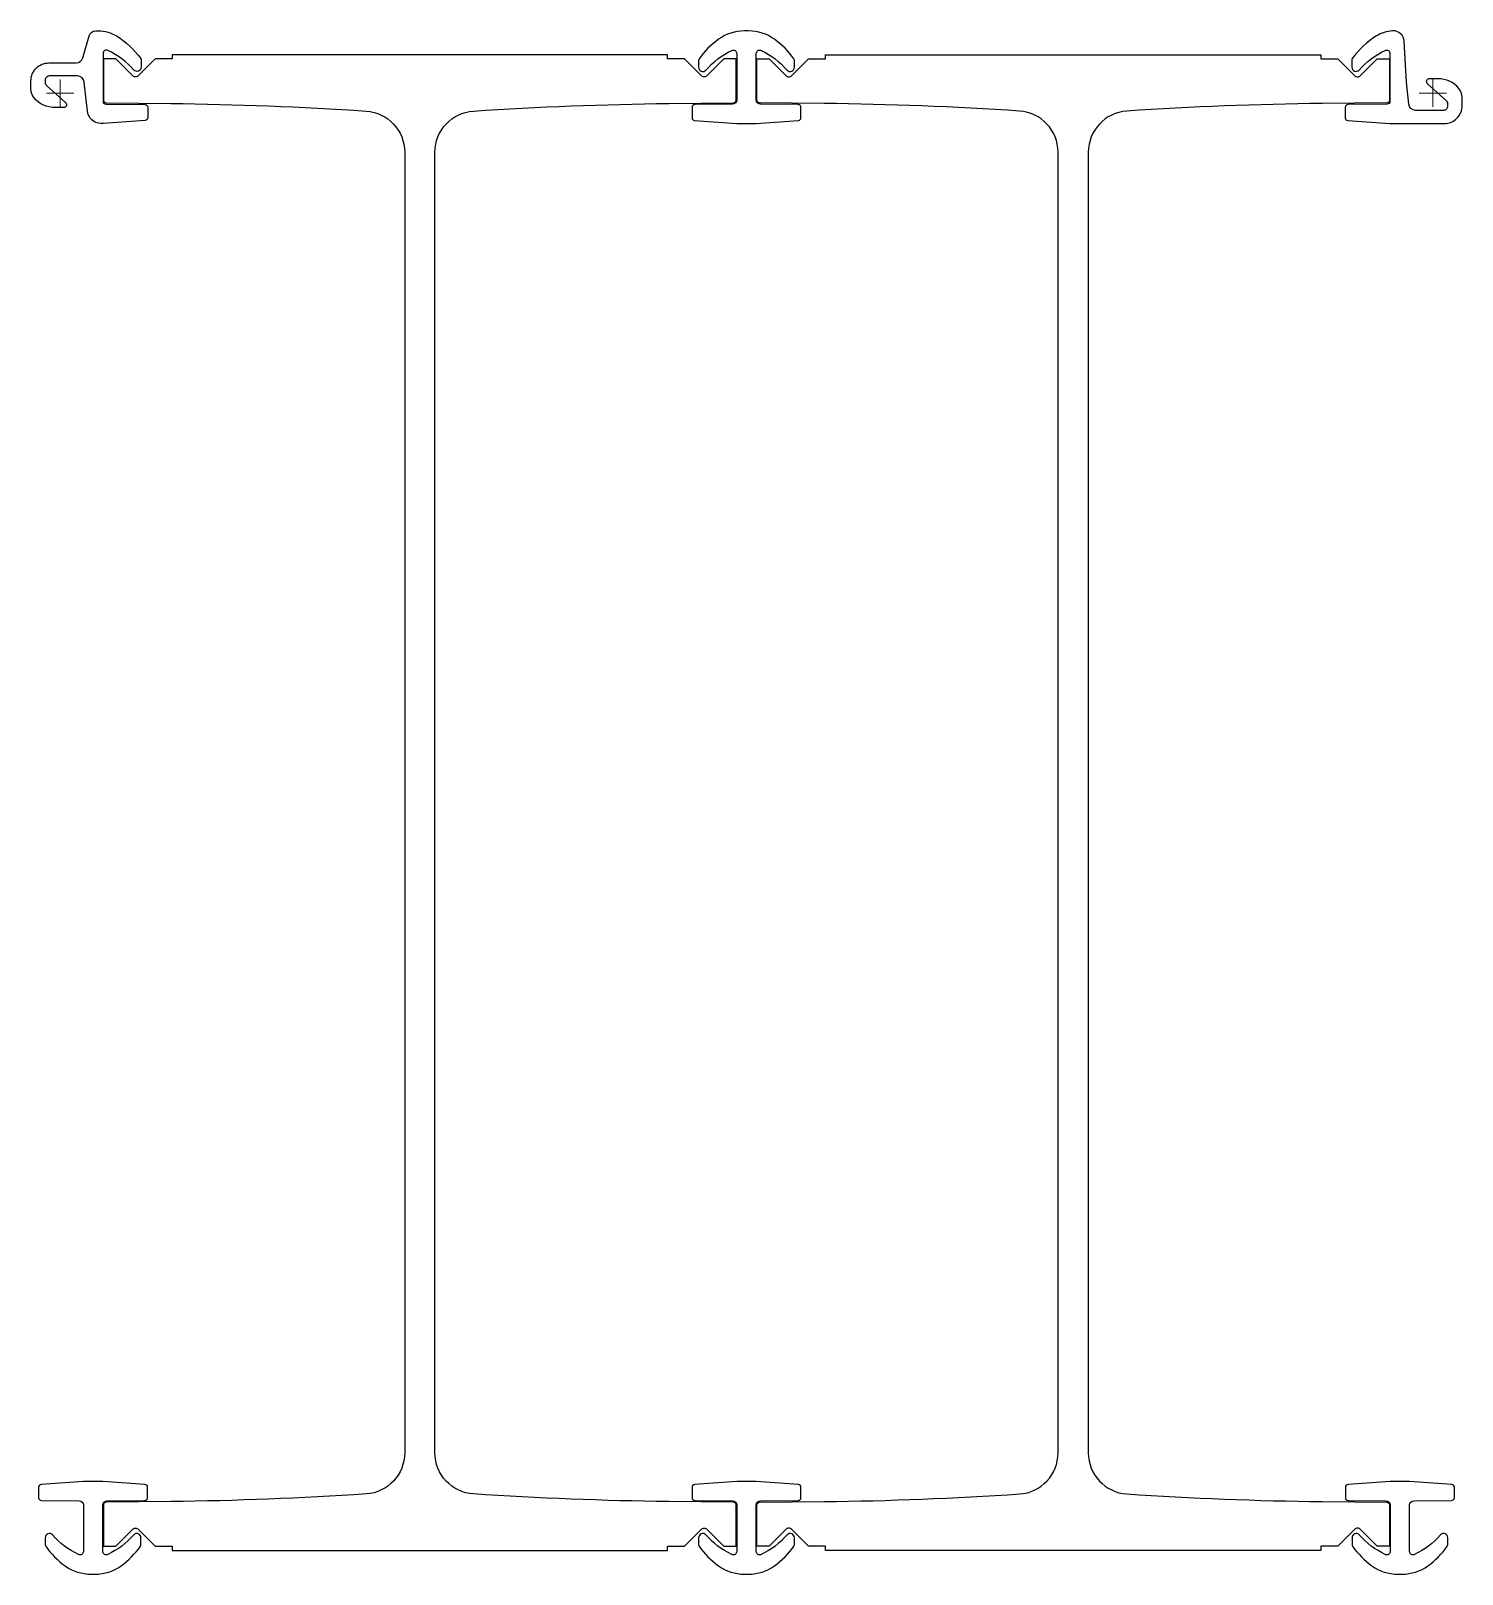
# Model space of a CAD drawing. Header units: millimetres. Extents: x -21 to 1019, y -1077 to 45.
import ezdxf

# ---------------------------------------------------------------- set-up
doc = ezdxf.new("R2010")
doc.units = ezdxf.units.MM
doc.layers.get('0').update_dxf_attribs({"lineweight": 25})
doc.layers.add('ref', color=252, linetype='Continuous', lineweight=5)

msp = doc.modelspace()

# ---------------------------------------------------------------- linework, layer by layer
for points in [[(19.8, -13), (17.6, 8, 0.384759), (12.6, 12.5), (-7.8, 12.5, 0.414214), (-10.8, 9.5), (-10.8, 7.9, 0.212557), (-9.8, 5.6), (4, -6.8, -0.687281), (2.6, -10.5), (-3.7, -10.5, -0.219232), (-18.8, -3.5, -0.17875), (-21.2, 3), (-21.2, 9, -0.414214), (-8.2, 22), (11.7, 22, 0.333275), (16.5, 25.6), (21.2, 41.7, -0.333275), (26, 45.3), (27.9, 45.3, -0.138828), (41, 41.6, -0.101419), (58.6, 25.1, -0.154901), (58.9, 23.9), (58.9, 18.8, -0.690242), (53.7, 16.8, 0.09958), (34.8, 31.1, 0.552674), (31.2, 28.8), (31.2, -6, 0.411513), (33.2, -8), (61.8, -8.3, -0.411513), (63.8, -10.3), (63.8, -17.8, -0.393668), (61.9, -19.8), (31.2, -22), (29.7, -22, -0.384759)], [(538.6, -17.9), (538.6, -10.3, 0.41156), (536.6, -8.3), (509.1, -8, -0.411293), (506.1, -5), (506.1, 28.8, -0.553081), (509.7, 31.1, -0.099418), (528.5, 16.8, 0.690736), (533.8, 18.8), (533.8, 23.9, 0.1545), (533.4, 25, 0.083568), (519.4, 39.2, 0.157346), (500.5, 45.3), (497.5, 45.3, 0.157346), (478.6, 39.2, 0.083568), (464.6, 25, 0.1545), (464.2, 23.9), (464.2, 18.8, 0.690736), (469.5, 16.8, -0.099418), (488.3, 31.1, -0.553081), (491.9, 28.8), (491.9, -5, -0.411293), (488.9, -8), (461.4, -8.3, 0.41156), (459.4, -10.3), (459.4, -17.9, 0.394032), (461.3, -19.8), (491.9, -22), (506.1, -22), (536.7, -19.8, 0.394032)], [(1019.3, -9), (1019.3, -3, 0.17875), (1016.8, 3.5, 0.219232), (1001.7, 10.5), (995.4, 10.5, 0.687281), (994, 6.8), (1007.8, -5.6, -0.212557), (1008.7, -7.9), (1008.7, -9.5, -0.414214), (1005.7, -12.5), (985.4, -12.5, -0.384759), (980.4, -8), (978.8, 8), (977.2, 37.7, 0.414317), (968.7, 45.3, 0.125113), (957, 41.6, 0.101419), (939.4, 25.1, 0.154901), (939.1, 23.9), (939.1, 18.8, 0.690297), (944.3, 16.8, -0.099617), (963.2, 31.1, -0.552674), (966.8, 28.8), (966.8, -6, -0.411513), (964.8, -8), (936.2, -8.3, 0.411513), (934.3, -10.3), (934.3, -17.8, 0.393668), (936.1, -19.8), (966.8, -22), (1006.3, -22, 0.414214)], [(-15.6, -1013.5), (-15.6, -1021.1, 0.41156), (-13.6, -1023.1), (13.9, -1023.4, -0.411293), (16.9, -1026.4), (16.9, -1060.2, -0.553081), (13.3, -1062.4, -0.099418), (-5.5, -1048.2, 0.690736), (-10.8, -1050.2), (-10.8, -1055.3, 0.1545), (-10.4, -1056.4, 0.083568), (3.6, -1070.6, 0.157346), (22.5, -1076.7), (25.5, -1076.7, 0.157346), (44.4, -1070.6, 0.083568), (58.4, -1056.4, 0.1545), (58.8, -1055.3), (58.8, -1050.2, 0.690736), (53.5, -1048.2, -0.099418), (34.7, -1062.4, -0.553081), (31.1, -1060.2), (31.1, -1026.4, -0.411293), (34.1, -1023.4), (61.6, -1023.1, 0.41156), (63.6, -1021.1), (63.6, -1013.5, 0.394032), (61.7, -1011.5), (31.1, -1009.4), (16.9, -1009.4), (-13.7, -1011.5, 0.394032)], [(533.8, -1055.3), (533.8, -1050.2, 0.690736), (528.5, -1048.2, -0.099418), (509.7, -1062.4, -0.553081), (506.1, -1060.2), (506.1, -1026.4, -0.411293), (509.1, -1023.4), (536.6, -1023.1, 0.41156), (538.6, -1021.1), (538.6, -1013.5, 0.394032), (536.7, -1011.5), (506.1, -1009.4), (491.9, -1009.4), (461.3, -1011.5, 0.394032), (459.4, -1013.5), (459.4, -1021.1, 0.41156), (461.4, -1023.1), (488.9, -1023.4, -0.411293), (491.9, -1026.4), (491.9, -1060.2, -0.553081), (488.3, -1062.4, -0.099418), (469.5, -1048.2, 0.690736), (464.2, -1050.2), (464.2, -1055.3, 0.1545), (464.6, -1056.4, 0.083568), (478.6, -1070.6, 0.157346), (497.5, -1076.7), (500.5, -1076.7, 0.157346), (519.4, -1070.6, 0.083568), (533.4, -1056.4, 0.1545)], [(1008.8, -1050.2, 0.690736), (1003.5, -1048.2, -0.099418), (984.7, -1062.4, -0.553081), (981.1, -1060.2), (981.1, -1026.4, -0.411293), (984.1, -1023.4), (1011.6, -1023.1, 0.41156), (1013.6, -1021.1), (1013.6, -1013.5, 0.394032), (1011.7, -1011.5), (981.1, -1009.4), (966.9, -1009.4), (936.3, -1011.5, 0.394032), (934.4, -1013.5), (934.4, -1021.1, 0.41156), (936.4, -1023.1), (963.9, -1023.4, -0.411293), (966.9, -1026.4), (966.9, -1060.2, -0.553081), (963.3, -1062.4, -0.099418), (944.5, -1048.2, 0.690736), (939.2, -1050.2), (939.2, -1055.3, 0.1545), (939.6, -1056.4, 0.083568), (953.6, -1070.6, 0.157346), (972.5, -1076.7), (975.5, -1076.7, 0.157346), (994.4, -1070.6, 0.083568), (1008.4, -1056.4, 0.1545), (1008.8, -1055.3)]]:
    msp.add_lwpolyline(points, format="xyb", close=True)
at = {"elevation": 0}
for points in [[(454, -1056.4), (466.1, -1044.2, -0.414214), (470.4, -1044.2), (482.6, -1056.4), (491.5, -1056.4), (491.5, -1026.4, 0.411288), (489.5, -1024.4), (442.5, -1023.9, -0.014216), (300.5, -1018.4, -0.394764), (272.5, -988.5), (272.5, -42.9, -0.394764), (300.5, -13, -0.014216), (442.5, -7.5), (489.5, -7, 0.411288), (491.5, -5), (491.5, 25), (482.6, 25), (470.4, 12.8, -0.414214), (466.1, 12.8), (454, 25), (441.5, 25), (441.5, 28), (81.5, 28), (81.5, 25), (69, 25), (56.9, 12.8, -0.414214), (52.6, 12.8), (40.5, 25), (31.5, 25), (31.5, -5, 0.411288), (33.5, -7), (80.5, -7.5, -0.014216), (222.5, -13, -0.394764), (250.5, -42.9), (250.5, -988.5, -0.394764), (222.5, -1018.4, -0.014216), (80.5, -1023.9), (33.5, -1024.4, 0.411288), (31.5, -1026.4), (31.5, -1056.4), (40.5, -1056.4), (52.6, -1044.2, -0.414214), (56.9, -1044.2), (69, -1056.4), (81.5, -1056.4), (81.5, -1059.4), (441.5, -1059.4), (441.5, -1056.4)], [(725.5, -42.9, 0.394764), (697.5, -13, 0.014216), (555.5, -7.5), (508.5, -7, -0.411288), (506.5, -5), (506.5, 25), (515.5, 25), (527.6, 12.8, 0.414214), (531.9, 12.8), (544, 25), (556.5, 25), (556.5, 28), (916.5, 28), (916.5, 25), (929, 25), (941.1, 12.8, 0.414214), (945.4, 12.8), (957.6, 25), (966.5, 25), (966.5, -5, -0.411288), (964.5, -7), (917.5, -7.5, 0.014216), (775.5, -13, 0.394764), (747.5, -42.9), (747.5, -988.5, 0.394764), (775.5, -1018.4, 0.014216), (917.5, -1023.9), (964.5, -1024.4, -0.411288), (966.5, -1026.4), (966.5, -1056.4), (957.6, -1056.4), (945.4, -1044.2, 0.414214), (941.1, -1044.2), (929, -1056.4), (916.5, -1056.4), (916.5, -1059.4), (556.5, -1059.4), (556.5, -1056.4), (544, -1056.4), (531.9, -1044.2, 0.414214), (527.6, -1044.2), (515.5, -1056.4), (506.5, -1056.4), (506.5, -1026.4, -0.411288), (508.5, -1024.4), (555.5, -1023.9, 0.014216), (697.5, -1018.4, 0.394764), (725.5, -988.5)]]:
    msp.add_lwpolyline(points, format="xyb", close=True, dxfattribs=at)
at = {"layer": 'ref'}
for p, q in [((10, 0), (-10, 0)), ((0, -10), (0, 10)), ((988, 0), (1008, 0)), ((998, 10), (998, -10))]:
    msp.add_line(p, q, dxfattribs=at)

doc.saveas('drawing.dxf')
